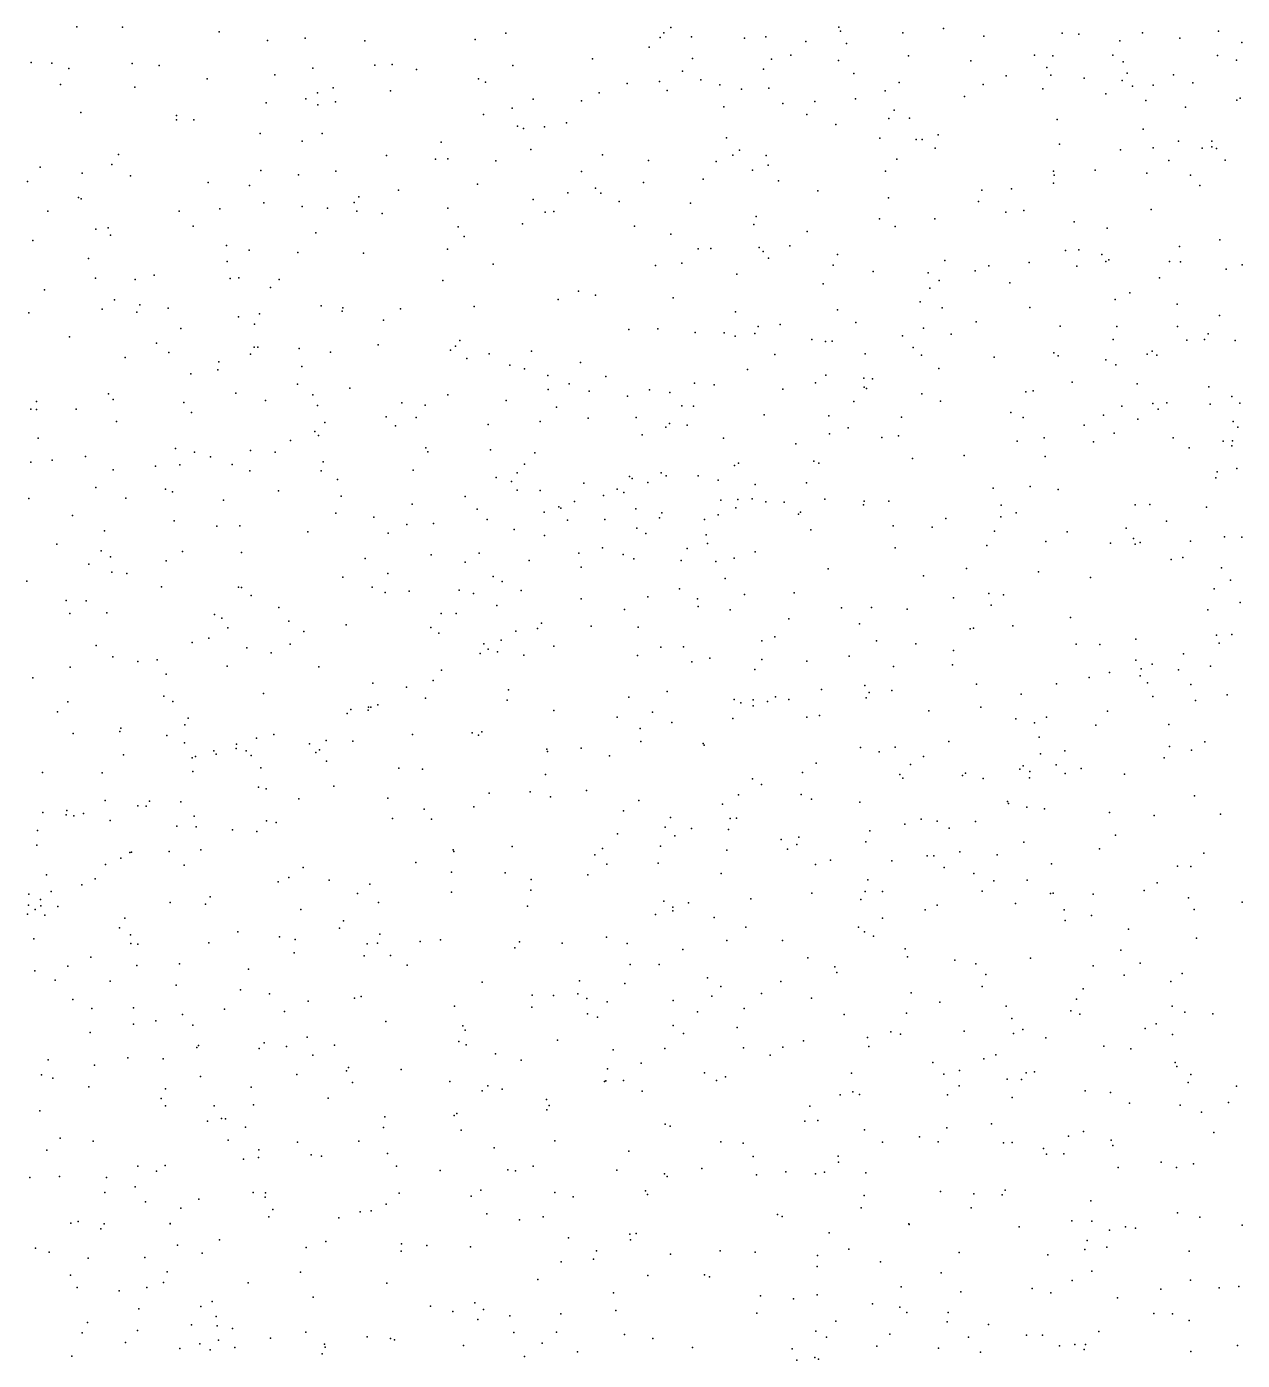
# Model space of a CAD drawing. Header units: metres. Extents: x -25 to 25, y -27.8 to 27.8.
# Drawn here: x -3.287 to -1.741, y 1.71 to 3.405 of the extents above; entities that cross this region are included whole.
import ezdxf

# ---------------------------------------------------------------- set-up
doc = ezdxf.new("R2010")
doc.units = ezdxf.units.M

msp = doc.modelspace()

# ---------------------------------------------------------------- linework, layer by layer
for p in [(-3.2228, 3.4053, 25.1802), (-3.1648, 3.4046, 4.2929), (-3.0418, 3.3988, 16.2927), (-2.9323, 3.3909, 22.7618), (-2.6772, 3.3972, 18.2477), (-2.4809, 3.3917, 3.653), (-2.4763, 3.3976, 13.0775), (-2.4674, 3.4041, 24.5201), (-2.4411, 3.3923, 16.2342), (-2.3738, 3.3907, 7.0913), (-2.3466, 3.3925, 24.3576), (-2.2538, 3.4047, 24.5357), (-2.2516, 3.3995, 24.0856), (-2.1724, 3.3975, 15.8715), (-2.1208, 3.403, 15.7936), (-2.0694, 3.3931, 24.5014), (-1.9701, 3.3969, 13.4901), (-1.9488, 3.3958, 15.6022), (-1.8678, 3.3974, 28.3586), (-1.8203, 3.3906, 3.6228), (-1.7711, 3.3994, 15.6125), (-2.9803, 3.3877, 13.0592), (-2.8565, 3.3875, 16.3511), (-2.7161, 3.3889, 16.0974), (-2.4952, 3.3794, 6.7721), (-2.2959, 3.3864, 13.1585), (-2.2443, 3.3841, 16.0084), (-1.8968, 3.3874, 18.171), (-1.7415, 3.3852, 17.8323), (-3.2809, 3.3596, 18.8903), (-3.2544, 3.3591, 25.7986), (-3.1525, 3.3584, -10.1963), (-2.8216, 3.3572, 18.4861), (-2.5671, 3.3645, 16.3384), (-2.44, 3.3647, 29.0309), (-2.3396, 3.3641, 16.1702), (-2.315, 3.369, 6.7829), (-2.2545, 3.3623, 23.7312), (-2.1655, 3.3683, 16.2822), (-2.0859, 3.3617, 28.7458), (-2.0052, 3.3689, 7.3404), (-1.9818, 3.3683, 24.4986), (-1.9056, 3.3692, 13.5514), (-1.8926, 3.3604, -10.1173), (-1.7724, 3.3685, 24.5213), (-1.7482, 3.3626, 13.7947), (-3.233, 3.3523, 22.5364), (-3.1181, 3.3558, 18.7893), (-2.9711, 3.3439, 25.0237), (-2.9227, 3.3525, 4.2402), (-2.8438, 3.3562, 13.0084), (-2.7907, 3.3509, 24.8754), (-2.6683, 3.356, -9.9068), (-2.4527, 3.3486, 13.7529), (-2.3495, 3.3513, -9.7775), (-2.2349, 3.3459, 23.9101), (-2.0412, 3.3428, 13.3758), (-1.9894, 3.3533, 15.7007), (-1.9842, 3.3436, 6.8038), (-1.8873, 3.346, 15.6854), (-1.8283, 3.344, 28.2369), (-3.2433, 3.3316, 25.1123), (-3.1491, 3.3284, 29.198), (-3.057, 3.339, 29.1836), (-2.8968, 3.3276, 24.8061), (-2.8241, 3.3239, 16.4097), (-2.7122, 3.3391, 24.7938), (-2.7032, 3.3346, 16.3932), (-2.5232, 3.3332, 13.0468), (-2.4821, 3.3355, 24.6059), (-2.472, 3.324, 16.322), (-2.4293, 3.3378, 18.2287), (-2.405, 3.3313, 16.2038), (-2.3778, 3.3259, 16.2579), (-2.3429, 3.3272, 13.118), (-2.1952, 3.3236, 24.5134), (-2.1774, 3.3343, 13.2268), (-2.0702, 3.3317, 3.5899), (-1.9945, 3.3261, 13.7003), (-1.9422, 3.3397, 28.5352), (-1.8936, 3.3368, 18.358), (-1.8807, 3.3297, 16.2603), (-1.8541, 3.3311, -22.9254), (-1.804, 3.3339, 13.6587), (-2.982, 3.3085, 15.9525), (-2.9317, 3.3135, 29.1754), (-2.9169, 3.3214, 16.3872), (-2.8937, 3.3098, 6.8596), (-2.6427, 3.3132, 13.0006), (-2.5811, 3.311, 24.6638), (-2.5585, 3.3212, 23.0911), (-2.3251, 3.3077, 18.3401), (-2.2843, 3.3102, 24.522), (-2.2329, 3.3137, 13.7476), (-2.0942, 3.3164, 13.3015), (-1.9143, 3.3201, 28.4386), (-1.8634, 3.3116, 28.3214), (-1.7478, 3.3118, 25.8943), (-1.7437, 3.3146, 28.0508), (-3.2178, 3.2961, 13.1175), (-3.0959, 3.2922, 16.3413), (-2.9162, 3.3058, 13.0108), (-2.7058, 3.2935, 29.14), (-2.6692, 3.3019, 3.8729), (-2.4001, 3.3034, 23.3159), (-2.2947, 3.2935, 24.2466), (-2.1836, 3.2991, 18.4569), (-2.1642, 3.2892, 6.7284), (-1.813, 3.303, 15.7492), (-3.0962, 3.287, 13.0537), (-3.0739, 3.2867, 24.8724), (-2.6624, 3.279, -23.3475), (-2.6549, 3.2759, 22.9501), (-2.6281, 3.2778, 18.3776), (-2.6, 3.283, 16.4097), (-2.2578, 3.2809, 13.1622), (-2.1903, 3.2887, 7.2057), (-1.9764, 3.2875, 15.777), (-1.8669, 3.2751, 13.5145), (-2.9896, 3.2694, 24.9865), (-2.9363, 3.2596, 6.5963), (-2.9108, 3.2695, 24.9307), (-2.7596, 3.2584, -10.11), (-2.3968, 3.2638, 29.0065), (-2.2019, 3.2637, 16.1136), (-2.1555, 3.262, -9.9529), (-2.1478, 3.262, 28.8094), (-2.1276, 3.2677, 16.0061), (-1.9735, 3.2561, 16.0681), (-1.822, 3.2596, 24.5071), (-1.7796, 3.2597, 7.3874), (-3.1699, 3.2429, 16.3266), (-2.829, 3.2416, 12.9612), (-2.6454, 3.2493, 24.6826), (-2.5544, 3.2423, 7.126), (-2.3886, 3.2418, 24.5359), (-2.38, 3.2484, 13.0832), (-2.3463, 3.2415, 16.2889), (-2.1314, 3.2508, 13.2466), (-1.8957, 3.2488, 28.3727), (-1.8542, 3.2514, 15.8076), (-1.792, 3.2509, 3.6937), (-1.7797, 3.2527, 16.0812), (-1.7737, 3.2506, 13.6059), (-3.2695, 3.2268, 4.3033), (-3.1783, 3.2303, 29.2454), (-2.9888, 3.2223, 29.195), (-2.8934, 3.2215, 16.4251), (-2.7668, 3.2368, 6.5097), (-2.751, 3.2375, 24.7409), (-2.6899, 3.2346, 12.9763), (-2.4959, 3.2351, 13.0376), (-2.4097, 3.2339, -9.9634), (-2.3637, 3.223, 6.5681), (-2.3436, 3.2294, 18.5351), (-2.1946, 3.2217, 16.0433), (-2.1803, 3.2367, 18.6381), (-1.9811, 3.2216, 13.3971), (-1.928, 3.2231, 15.8422), (-1.8342, 3.2352, 18.722), (-1.7628, 3.2355, 28.0031), (-3.2855, 3.2084, 22.4652), (-3.2158, 3.2191, 25.0181), (-3.1544, 3.2155, 13.8487), (-3.0558, 3.2073, 12.9809), (-2.9408, 3.2171, 12.9834), (-2.7133, 3.2053, 24.7233), (-2.581, 3.221, 16.0604), (-2.5022, 3.2073, 24.5759), (-2.4265, 3.2114, 16.3612), (-2.3307, 3.2093, 3.6969), (-1.981, 3.2064, -10.3529), (-1.9801, 3.2166, 7.3212), (-1.8622, 3.2189, 28.2862), (-1.8067, 3.2167, 13.6038), (-3.2204, 3.1881, 24.9833), (-3.0033, 3.2034, 4.3195), (-2.864, 3.189, 29.1783), (-2.8137, 3.1974, 24.8042), (-2.5983, 3.1941, 13.7333), (-2.5632, 3.2001, 18.512), (-2.5564, 3.1936, 16.4252), (-2.2808, 3.1967, 28.9293), (-2.1907, 3.1877, 24.4932), (-2.0721, 3.1974, 13.2911), (-2.0345, 3.1991, 28.6797), (-1.7949, 3.2036, 6.7096), (-3.2597, 3.1706, 16.3173), (-3.2171, 3.1866, 13.0242), (-3.0926, 3.1709, 29.2287), (-3.0407, 3.1736, 24.9605), (-2.9851, 3.1814, -23.5058), (-2.9362, 3.1765, 24.9096), (-2.9039, 3.1746, 6.3861), (-2.8702, 3.1817, 24.858), (-2.8667, 3.1706, 22.7222), (-2.7511, 3.1746, 12.9485), (-2.6424, 3.1854, 16.4474), (-2.6164, 3.1705, 24.6428), (-2.5331, 3.183, 29.0933), (-2.4425, 3.1808, 29.0363), (-2.0765, 3.1831, 24.486), (-2.0185, 3.1716, 6.6211), (-1.8568, 3.1729, 15.9345), (-2.8346, 3.1677, 16.4565), (-2.656, 3.1546, 12.957), (-2.6271, 3.1697, 3.9792), (-2.3621, 3.1539, 13.0812), (-2.3592, 3.1642, 16.0087), (-2.2023, 3.1611, 28.8618), (-2.1319, 3.1612, 16.1142), (-2.0415, 3.1697, 15.9274), (-1.9546, 3.1573, 18.8303), (-3.1986, 3.1479, 6.5806), (-3.1827, 3.1494, 18.8756), (-3.1799, 3.1404, 24.9724), (-3.075, 3.1519, 16.4), (-2.9188, 3.1432, 12.9343), (-2.7379, 3.151, 6.3316), (-2.7302, 3.1385, 16.4649), (-2.5137, 3.1518, 6.3929), (-2.4677, 3.1417, 13.0283), (-2.2941, 3.145, 24.503), (-2.1821, 3.1512, 18.7831), (-1.9126, 3.149, 3.7254), (-3.2788, 3.1337, 24.9607), (-3.0323, 3.127, 12.9227), (-3.0038, 3.1213, 29.2091), (-2.7515, 3.1226, 29.1642), (-2.4327, 3.1228, 3.7974), (-2.4165, 3.1233, -10.1984), (-2.3552, 3.1247, 18.7149), (-2.3162, 3.1267, 16.3266), (-1.9656, 3.1208, 28.5993), (-1.9488, 3.1216, -22.9613), (-1.8206, 3.126, 24.5135), (-1.7697, 3.1345, 27.9517), (-3.2077, 3.1104, 15.8472), (-3.0317, 3.107, 15.8373), (-2.9419, 3.1182, 16.4465), (-2.8584, 3.1176, 7.064), (-2.6932, 3.1033, 4.2048), (-2.4536, 3.1048, 16.4218), (-2.3502, 3.1193, 24.3181), (-2.3432, 3.1109, 28.9736), (-2.2557, 3.1155, 28.9083), (-2.119, 3.1082, 24.4853), (-2.012, 3.1055, 16.015), (-1.9197, 3.1158, 15.9386), (-1.9144, 3.1069, 28.5021), (-1.9108, 3.1091, 13.3882), (-1.8335, 3.1069, 13.4239), (-1.8195, 3.1063, 28.1955), (-1.7412, 3.1024, 25.7232), (-3.199, 3.0856, 6.3395), (-3.1242, 3.0896, 2.5822), (-3.0167, 3.0861, 6.904), (-2.4868, 3.1015, 24.5592), (-2.3838, 3.0905, 7.1622), (-2.261, 3.1023, 13.132), (-2.2103, 3.0939, 15.8509), (-2.1405, 3.0925, 16.1726), (-2.0807, 3.0951, 28.751), (-2.0632, 3.1013, 13.274), (-1.9514, 3.1008, 24.4939), (-1.8462, 3.086, 18.9328), (-1.7616, 3.0969, 27.8743), (-3.264, 3.0708, 12.9167), (-3.1487, 3.0839, 22.5503), (-3.0279, 3.0851, 2.2694), (-2.9766, 3.0736, 13.764), (-2.9653, 3.084, 2.5403), (-2.7573, 3.0828, 18.6997), (-2.5851, 3.0691, 6.2264), (-2.2739, 3.0782, 23.6175), (-2.1383, 3.0729, 7.2281), (-2.1262, 3.0828, 13.2162), (-2.0367, 3.0798, 24.4894), (-3.1747, 3.0582, 25.1294), (-3.1428, 3.0516, 2.0365), (-2.6109, 3.0584, 12.9281), (-2.5632, 3.0641, 29.105), (-2.4647, 3.0605, 13.005), (-2.1504, 3.0557, 28.822), (-1.9027, 3.0585, 7.2878), (-1.8839, 3.0671, 15.7549), (-1.8239, 3.0524, 28.2858), (-3.2837, 3.0416, 2.7482), (-3.1907, 3.0461, 13.8668), (-3.1466, 3.0426, 6.7819), (-3.1065, 3.0476, 24.9047), (-3.0171, 3.0365, 6.2304), (-2.9903, 3.0401, 24.8872), (-2.9122, 3.0505, 29.1948), (-2.8852, 3.0438, 12.8656), (-2.8844, 3.0479, 2.2074), (-2.8111, 3.0467, 2.6036), (-2.7174, 3.0495, 24.6982), (-2.3854, 3.0428, 13.0421), (-2.2556, 3.0453, 23.8275), (-2.1225, 3.048, 3.8064), (-2.0112, 3.0483, 6.4581), (-1.77, 3.0382, 27.8091), (-3.0903, 3.0215, 16.4101), (-2.997, 3.0271, 29.2241), (-2.8329, 3.0322, 24.7794), (-2.521, 3.0204, 24.5591), (-2.4842, 3.0213, 15.8326), (-2.3566, 3.024, 28.9794), (-2.3287, 3.0269, 23.4313), (-2.2323, 3.0293, 18.9674), (-2.1461, 3.0222, 13.6872), (-2.0792, 3.0303, 19.0395), (-1.9723, 3.0246, 13.6339), (-1.9005, 3.024, 28.4956), (-1.8232, 3.0241, 24.5172), (-3.2319, 3.0112, 16.3544), (-3.1215, 3.003, 12.7929), (-2.8398, 3.0008, 16.4748), (-2.7357, 3.0064, 13.6992), (-2.4364, 3.0164, 29.0303), (-2.3995, 3.0163, 23.2839), (-2.3856, 3.0119, 24.5182), (-2.3608, 3.0152, 16.3827), (-2.2883, 3.0078, 13.0944), (-2.2709, 3.0052, -23.1848), (-2.2622, 3.0057, 6.2179), (-2.1729, 3.0123, 15.6787), (-2.111, 3.0143, 24.4849), (-1.905, 3.0077, 24.4993), (-1.8114, 3.0067, -22.8087), (-1.7889, 3.0076, 28.1562), (-1.7845, 3.0147, 27.9621), (-1.75, 3.0063, 6.5555), (-3.1611, 2.9848, 18.9387), (-3.1059, 2.991, 29.2713), (-3.0021, 2.989, 4.3852), (-2.9974, 2.9979, 2.8718), (-2.9924, 2.9979, 16.4407), (-2.9401, 2.9962, 2.0618), (-2.9001, 2.9917, 25.0504), (-2.7475, 2.9942, 16.4779), (-2.7414, 2.9991, 29.1653), (-2.6985, 2.9893, 12.8821), (-2.6448, 2.9929, 2.5081), (-2.3351, 2.9884, 3.9174), (-2.2206, 2.9896, 24.4949), (-2.1596, 2.9976, 13.1712), (-2.1488, 2.9876, 16.1978), (-2.0564, 2.985, 16.101), (-1.9806, 2.9905, 28.6435), (-1.9749, 2.9869, 19.451), (-1.8618, 2.9891, 13.3175), (-1.8555, 2.993, 28.4278), (-1.8495, 2.9878, 6.4078), (-3.0434, 2.9692, 24.8683), (-3.0423, 2.9791, 12.753), (-2.9365, 2.9732, 22.6329), (-2.727, 2.9835, 22.7877), (-2.6723, 2.975, 15.7877), (-2.6534, 2.9705, 24.6524), (-2.5824, 2.9783, 24.5999), (-2.3701, 2.9696, 6.0821), (-2.1267, 2.9709, 6.1515), (-1.9143, 2.9819, 15.5929), (-1.9016, 2.9755, 19.2491), (-3.0776, 2.9642, -23.6855), (-2.942, 2.9509, 29.2045), (-2.6239, 2.9617, 18.8119), (-2.5967, 2.9511, 2.3334), (-2.5502, 2.9608, 16.4601), (-2.4375, 2.952, 4.1082), (-2.4122, 2.9501, 12.9934), (-2.2834, 2.9526, 28.9429), (-2.2705, 2.9622, 23.9612), (-2.2221, 2.9585, 5.9743), (-2.2112, 2.9575, 19.23), (-1.9571, 2.9532, 16.0039), (-1.8747, 2.9511, 6.252), (-3.1826, 2.9384, 29.3128), (-3.0205, 2.9396, 29.2356), (-2.9226, 2.9374, 12.7262), (-2.8758, 2.9459, 6.1572), (-2.7512, 2.9373, 12.8122), (-2.6236, 2.944, 12.8767), (-2.5712, 2.9418, -10.2648), (-2.5226, 2.9355, 12.9271), (-2.4948, 2.9435, 4.363), (-2.4686, 2.9402, -23.263), (-2.325, 2.9443, 24.2191), (-2.2216, 2.9469, 19.6536), (-2.2188, 2.9453, 13.1225), (-2.1482, 2.9384, 3.9651), (-2.016, 2.9412, 28.712), (-2.0068, 2.9423, 5.6616), (-1.7836, 2.9474, 13.4649), (-1.7543, 2.9352, 15.5611), (-3.2811, 2.9191, 25.2759), (-3.274, 2.929, 29.3633), (-3.2738, 2.9185, 12.6948), (-3.2237, 2.9191, 24.8422), (-3.1767, 2.9314, 16.3753), (-3.0867, 2.9277, 16.4099), (-2.9829, 2.9299, 15.7084), (-2.9167, 2.9239, 16.4571), (-2.8095, 2.9271, 2.9241), (-2.7799, 2.9242, 18.8537), (-2.677, 2.9299, 4.48), (-2.6128, 2.9217, 24.7945), (-2.4536, 2.9235, 13.6926), (-2.4386, 2.9227, 24.5436), (-2.235, 2.9287, 16.2929), (-2.1246, 2.9293, 24.4939), (-1.894, 2.9227, 3.9488), (-1.8548, 2.9261, 5.7919), (-1.848, 2.919, 28.4896), (-1.8367, 2.9271, 6.0363), (-1.7818, 2.9255, 28.3127), (-1.744, 2.9268, 19.565), (-3.1723, 2.9032, 12.6606), (-3.0769, 2.915, 3.0875), (-2.9072, 2.9021, 24.8176), (-2.8295, 2.9094, 29.1807), (-2.7912, 2.9083, 24.7509), (-2.6997, 2.8996, 16.478), (-2.6337, 2.9033, 2.7972), (-2.5728, 2.9075, 29.1076), (-2.5117, 2.9086, 18.9034), (-2.4693, 2.9007, 4.5217), (-2.3489, 2.9119, 19.4449), (-2.2668, 2.9105, 5.5062), (-2.1743, 2.9089, 28.8742), (-2.0351, 2.9147, -22.9817), (-2.0195, 2.9083, 13.2448), (-1.9172, 2.9113, 19.795), (-1.8738, 2.9064, 16.0052), (-1.7526, 2.9033, 27.7117), (-3.2717, 2.8821, 6.1994), (-2.9203, 2.8909, 1.9206), (-2.9154, 2.8858, 3.1299), (-2.8177, 2.8978, 15.6954), (-2.5038, 2.8864, 24.6087), (-2.474, 2.8964, 15.6627), (-2.4468, 2.8986, 29.0361), (-2.4004, 2.8823, 19.2323), (-2.2657, 2.8877, 4.1763), (-2.2419, 2.8955, 24.5057), (-2.1994, 2.8832, 15.4418), (-2.1782, 2.885, 16.2461), (-1.9929, 2.8828, 16.0541), (-1.9418, 2.8987, 24.5067), (-1.9038, 2.8886, 13.2782), (-1.829, 2.8826, 24.528), (-1.7468, 2.8962, 28.0818), (-3.0974, 2.869, 12.5985), (-3.0018, 2.8666, 16.4315), (-2.9509, 2.8793, 12.6467), (-2.779, 2.8701, 1.9874), (-2.6966, 2.8675, 12.7625), (-2.3084, 2.8751, 23.5781), (-2.0272, 2.8783, 24.503), (-1.9301, 2.8776, 5.4109), (-1.8085, 2.8698, 15.4128), (-1.7653, 2.8783, 19.7998), (-1.7542, 2.8726, 15.9922), (-1.7533, 2.879, 27.7941), (-3.2813, 2.8517, 12.5883), (-3.2542, 2.8541, -10.4762), (-3.2119, 2.8589, 29.339), (-3.0919, 2.8485, 22.5521), (-3.0732, 2.8644, 3.2823), (-3.0528, 2.8587, 29.251), (-3.0251, 2.8486, 24.8321), (-2.9706, 2.8645, 29.2139), (-2.9095, 2.852, 13.6794), (-2.7766, 2.8649, 12.6961), (-2.6537, 2.8492, 24.6648), (-2.6404, 2.8635, 15.6603), (-2.3815, 2.8506, 24.5345), (-2.2856, 2.8528, 16.3265), (-2.2795, 2.8505, 23.8508), (-2.1604, 2.8562, 5.2341), (-2.0946, 2.8602, 28.8242), (-1.9916, 2.8591, 28.7216), (-3.1767, 2.842, 24.8192), (-3.1227, 2.8467, 18.9956), (-3.0026, 2.8405, 12.5483), (-2.912, 2.8406, 12.5798), (-2.7951, 2.8415, 3.2991), (-2.6895, 2.8323, 29.1445), (-2.6628, 2.8383, 3.6286), (-2.5199, 2.8334, 12.8728), (-2.4799, 2.838, 24.5687), (-2.4734, 2.8345, 7.1216), (-2.4329, 2.8345, 16.416), (-2.3866, 2.8473, 29.002), (-1.7748, 2.8317, 28.4158), (-1.7729, 2.8393, 13.2347), (-1.7481, 2.8435, 28.33), (-3.1987, 2.8193, 16.342), (-3.1101, 2.8172, 25.3025), (-2.9662, 2.8151, 18.9875), (-2.8914, 2.8296, 3.5323), (-2.6702, 2.8271, 18.952), (-2.6628, 2.8161, 12.7021), (-2.6336, 2.8158, 5.9348), (-2.5781, 2.8251, 16.4533), (-2.5357, 2.8172, 19.3459), (-2.5167, 2.831, 19.6579), (-2.4968, 2.8259, 29.0683), (-2.4073, 2.829, 4.7412), (-2.3602, 2.8234, 5.0184), (-2.295, 2.8253, 24.5176), (-2.0578, 2.8187, 13.1714), (-2.0106, 2.8208, 20.0138), (-1.9751, 2.8171, 13.224), (-3.2836, 2.8057, 29.4248), (-3.1604, 2.8058, 13.7862), (-3.101, 2.814, 6.0935), (-3.0364, 2.8032, 15.6241), (-2.8868, 2.8083, 3.7145), (-2.7963, 2.7982, 4.586), (-2.7291, 2.808, 25.0568), (-2.5899, 2.8016, 12.7507), (-2.5531, 2.8093, 24.6017), (-2.5271, 2.8132, 23.0474), (-2.404, 2.8035, 5.5611), (-2.3824, 2.8041, 5.3521), (-2.364, 2.8049, 12.9597), (-2.3469, 2.8015, 19.9818), (-2.3236, 2.8008, 24.1402), (-2.2718, 2.8047, 28.9437), (-2.2225, 2.7973, 16.2619), (-2.2218, 2.8023, 13.6013), (-2.1902, 2.8022, 24.5114), (-1.8773, 2.7974, 16.0065), (-1.8584, 2.7978, 20.011), (-3.2284, 2.784, 12.4449), (-2.8935, 2.7869, 29.1897), (-2.8452, 2.782, 24.7677), (-2.7138, 2.7918, 24.7075), (-2.6284, 2.788, 2.0051), (-2.6101, 2.7949, 29.1173), (-2.6075, 2.7933, 3.0585), (-2.5118, 2.7925, 15.5027), (-2.4818, 2.7808, 5.7041), (-2.4791, 2.7873, 2.1724), (-2.4074, 2.7848, 2.5392), (-2.3848, 2.7935, 15.399), (-2.3052, 2.7857, 23.7072), (-2.3025, 2.788, 7.1262), (-2.0481, 2.7824, 5.1213), (-2.0475, 2.7969, 4.208), (-2.0284, 2.7871, 13.5333), (-1.7865, 2.7943, 24.5467), (-3.1876, 2.7645, 3.6214), (-3.0991, 2.777, 7.0279), (-3.0446, 2.7702, 29.2537), (-3.0156, 2.7706, 1.7404), (-2.8032, 2.7726, -23.5477), (-2.7692, 2.7737, -10.2978), (-2.7009, 2.7789, 7.1117), (-2.6665, 2.7661, 12.6119), (-2.5989, 2.7778, 19.1057), (-2.5516, 2.779, 3.3579), (-2.5108, 2.7679, 24.7344), (-2.4246, 2.7789, 23.3054), (-2.2893, 2.7659, 13.012), (-2.1849, 2.7708, 4.5571), (-2.1353, 2.769, 13.1103), (-2.1179, 2.7799, -10.3756), (-2.056, 2.7639, 24.5136), (-1.8887, 2.7678, 13.1661), (-1.8375, 2.7766, 13.368), (-3.2481, 2.7473, 25.3614), (-2.9292, 2.7631, 16.4201), (-2.8267, 2.7613, 16.4448), (-2.6281, 2.7585, 19.4564), (-2.4995, 2.7611, 16.4131), (-2.4225, 2.7593, 24.5665), (-2.4207, 2.7483, 2.7505), (-1.9908, 2.7507, 7.1481), (-1.9638, 2.7632, 16.0065), (-1.9084, 2.7486, 28.6854), (-1.8791, 2.7548, 4.1439), (-1.8771, 2.7476, 24.5301), (-1.8708, 2.7495, 5.3311), (-1.807, 2.7512, 15.2077), (-1.7636, 2.7566, 15.9862), (-1.7414, 2.7562, 13.124), (-3.1918, 2.7392, 22.4538), (-3.18, 2.7312, -23.7797), (-3.0884, 2.738, -10.399), (-3.0134, 2.7369, 12.365), (-2.7722, 2.7341, 12.4588), (-2.7112, 2.7359, 29.143), (-2.5845, 2.7361, 4.9124), (-2.5542, 2.7427, 24.8866), (-2.5281, 2.7344, 5.0586), (-2.4468, 2.7421, 29.0333), (-2.387, 2.7297, 3.6185), (-2.3602, 2.7379, 23.491), (-2.1822, 2.7428, -23.076), (-2.0659, 2.7459, 4.3765), (-1.8167, 2.7304, 28.5821), (-3.2073, 2.7222, 4.5562), (-3.109, 2.7261, 24.7975), (-2.8561, 2.7293, 22.689), (-2.7292, 2.7246, 13.5628), (-2.6475, 2.7266, 24.6931), (-2.5816, 2.7184, 12.6158), (-2.5145, 2.7287, 19.9817), (-2.4543, 2.7268, 2.9067), (-2.4102, 2.7254, 12.8647), (-2.2674, 2.7161, 20.1218), (-2.0915, 2.7167, 4.9258), (-2.0001, 2.7125, 28.789), (-1.8312, 2.7279, -22.9505), (-1.7675, 2.7173, 13.1966), (-3.2865, 2.7004, 15.5927), (-3.1783, 2.7118, 29.3273), (-3.1591, 2.7101, 16.3143), (-2.8846, 2.7054, 5.9462), (-2.8274, 2.7102, 1.8078), (-2.6936, 2.7062, 19.2038), (-2.682, 2.7002, 12.484), (-2.3983, 2.7038, 16.3691), (-2.1464, 2.7073, 16.165), (-1.9339, 2.7049, 20.1308), (-1.7561, 2.7019, 28.4562), (-3.1152, 2.6933, 12.3112), (-3.017, 2.693, 24.8003), (-3.0134, 2.6922, 3.9034), (-3.0011, 2.6821, 19.083), (-2.8473, 2.693, 3.9896), (-2.8308, 2.686, 12.3471), (-2.8002, 2.6879, 24.7633), (-2.7365, 2.689, 4.8114), (-2.7186, 2.6848, 19.5958), (-2.6579, 2.6885, 19.842), (-2.4966, 2.6806, 12.6668), (-2.4566, 2.6905, 3.939), (-2.3737, 2.6837, 15.2411), (-2.3109, 2.6856, 23.869), (-2.1082, 2.6794, 24.5286), (-2.0633, 2.6847, 4.606), (-2.0447, 2.6832, 16.0634), (-1.7767, 2.6908, 12.2664), (-3.2364, 2.6757, 3.7858), (-3.2108, 2.6754, 24.7801), (-2.9657, 2.6669, 12.2877), (-2.6888, 2.6695, 15.5094), (-2.5817, 2.6781, 24.6725), (-2.5265, 2.6646, 16.396), (-2.4338, 2.6781, 13.518), (-2.4326, 2.6684, 12.7524), (-2.392, 2.6642, 3.3315), (-2.2507, 2.6667, 15.1295), (-2.2124, 2.6669, 16.2133), (-2.1672, 2.6649, 13.0589), (-2.0603, 2.6698, 15.0808), (-1.7849, 2.664, 13.03), (-1.7436, 2.6735, 12.9438), (-3.2317, 2.6593, 12.2829), (-3.1847, 2.6602, 1.4666), (-3.0477, 2.6579, 15.5391), (-3.0385, 2.6536, 29.2282), (-2.9533, 2.6494, 29.1816), (-2.8805, 2.645, 24.785), (-2.7596, 2.6592, 25.186), (-2.7403, 2.6593, 12.3699), (-2.6318, 2.6472, 29.1072), (-2.3175, 2.6527, 16.288), (-2.2278, 2.6464, 12.9598), (-1.9594, 2.6542, 13.1133), (-3.0549, 2.6279, 22.5846), (-3.0306, 2.6413, 16.3298), (-2.9342, 2.6366, 16.3589), (-2.7726, 2.6414, 5.7908), (-2.7625, 2.6344, 29.1406), (-2.6647, 2.6368, 4.0947), (-2.6372, 2.6401, 1.8836), (-2.569, 2.6432, 23.0444), (-2.5092, 2.6419, 7.0237), (-2.3351, 2.6296, 12.7955), (-2.087, 2.6397, 13.0633), (-2.0827, 2.6408, 28.8725), (-2.0325, 2.6435, 24.5365), (-1.7738, 2.6319, 12.8684), (-1.7543, 2.6326, 28.5287), (-3.198, 2.6187, 29.3429), (-3.0762, 2.6225, 4.676), (-3.0066, 2.6155, 5.8729), (-2.9516, 2.6205, 1.6761), (-2.7051, 2.6206, 22.8684), (-2.6996, 2.614, 5.0946), (-2.6834, 2.6255, 24.7268), (-2.6162, 2.618, 20.1292), (-2.4804, 2.6165, 2.0213), (-2.4515, 2.617, 12.5887), (-2.3518, 2.6245, 20.2317), (-2.2061, 2.6246, 28.9399), (-2.1559, 2.6206, 16.1264), (-2.108, 2.6123, 20.2608), (-1.952, 2.6205, 15.9638), (-1.9221, 2.6199, 5.2192), (-1.8762, 2.6269, 13.0281), (-1.7705, 2.6217, 6.9335), (-3.1768, 2.6042, 5.9878), (-3.1453, 2.5982, 4.0061), (-3.1207, 2.6003, 24.7812), (-2.9755, 2.6095, 25.3332), (-2.7101, 2.6084, 16.3788), (-2.6878, 2.6106, 5.6248), (-2.6545, 2.6062, 5.4115), (-2.5097, 2.6061, 24.6609), (-2.4407, 2.5977, 24.6245), (-2.4181, 2.6024, 29.0187), (-2.3518, 2.6008, 24.1656), (-2.2945, 2.5988, 2.571), (-2.2406, 2.6052, 13.4281), (-2.1094, 2.5941, 24.5454), (-1.8764, 2.6, 12.1504), (-1.8555, 2.5948, 24.5565), (-1.8157, 2.6081, 28.6314), (-3.2785, 2.5777, 22.2269), (-3.2314, 2.5913, 16.2264), (-3.1093, 2.5824, 29.2661), (-3.0314, 2.5923, 12.1849), (-2.9149, 2.5917, 12.2025), (-2.759, 2.5871, 24.7606), (-2.3607, 2.588, 23.6562), (-2.1843, 2.5918, 12.8936), (-1.9355, 2.5781, 4.3495), (-1.9096, 2.5843, -10.5007), (-1.8709, 2.5803, 12.8737), (-1.8695, 2.589, 28.7048), (-1.8222, 2.5878, 12.8044), (-1.7815, 2.5926, 20.1871), (-2.8462, 2.5708, 16.3395), (-2.8035, 2.5659, 19.9415), (-2.7696, 2.5741, 12.2376), (-2.6739, 2.5621, 29.1019), (-2.4721, 2.5602, 12.452), (-2.2759, 2.5626, 3.8895), (-2.2208, 2.5678, 3.5294), (-2.1864, 2.5615, 15.0256), (-2.0788, 2.5696, 16.0119), (-1.9771, 2.5701, 28.8066), (-1.8616, 2.5711, 12.4688), (-1.8065, 2.5691, 12.6836), (-3.2342, 2.5472, 19.1908), (-3.1122, 2.5544, 13.5795), (-3.1007, 2.5474, 16.2367), (-2.9855, 2.5577, 16.2827), (-2.8401, 2.5432, 29.1308), (-2.7794, 2.5519, 4.1656), (-2.6756, 2.5491, -23.4041), (-2.5209, 2.5531, 16.3132), (-2.3868, 2.5501, 24.3973), (-2.3785, 2.5456, 13.376), (-2.3627, 2.5497, 12.5628), (-2.3444, 2.5474, 23.972), (-2.3343, 2.5533, 6.958), (-2.3175, 2.5499, 3.0738), (-2.2191, 2.5523, 12.7501), (-2.2154, 2.559, 16.1297), (-2.0223, 2.557, 4.7927), (-1.8549, 2.5538, 12.9281), (-1.8004, 2.5487, 11.6901), (-1.7601, 2.5558, 24.5846), (-3.2472, 2.5342, 1.3236), (-3.0812, 2.5265, 12.1273), (-2.8792, 2.5321, 19.484), (-2.8744, 2.5371, -23.5852), (-2.8524, 2.5366, 5.5251), (-2.852, 2.5401, 24.782), (-2.8489, 2.5403, 5.1335), (-2.6163, 2.5361, 20.2874), (-2.5357, 2.5276, 13.3689), (-2.4908, 2.5339, 15.1977), (-2.363, 2.5421, 24.6235), (-2.2948, 2.5276, 16.1706), (-2.2784, 2.5295, 2.3597), (-2.1396, 2.5357, 12.7867), (-2.0733, 2.5403, 28.8814), (-1.99, 2.5274, 14.9707), (-1.9124, 2.5353, 15.9176), (-3.168, 2.5092, 12.1219), (-3.1668, 2.5135, -23.7295), (-3.0852, 2.5178, -10.2639), (-2.5065, 2.5132, 12.3556), (-2.4663, 2.5206, 24.6829), (-2.3888, 2.5258, 28.9896), (-2.0287, 2.5256, 12.831), (-2.0052, 2.5204, 15.9278), (-1.9273, 2.5173, 6.9485), (-1.8343, 2.5181, 28.6676), (-3.2275, 2.5066, 29.3785), (-3.1085, 2.5042, 29.2337), (-3.0859, 2.495, 24.7865), (-3.0197, 2.4931, 29.1593), (-2.9945, 2.5009, 22.6627), (-2.9721, 2.5056, 13.4614), (-2.9271, 2.4935, 29.1262), (-2.9058, 2.4981, 19.8233), (-2.8719, 2.4969, 22.7674), (-2.796, 2.5057, 12.1517), (-2.7202, 2.5075, -10.2209), (-2.7119, 2.5047, 16.3018), (-2.7076, 2.5088, 12.202), (-2.5058, 2.4966, 24.9154), (-2.4262, 2.494, -23.2192), (-2.114, 2.4967, 12.699), (-1.999, 2.5022, 13.0816), (-1.7886, 2.4963, 15.9098), (-3.1632, 2.4798, 15.5023), (-3.0762, 2.4758, 25.4208), (-3.0718, 2.4777, 16.1999), (-3.0484, 2.4847, 5.198), (-3.0457, 2.4804, 4.2071), (-3.0203, 2.4878, 5.4922), (-3.0076, 2.4847, 12.0889), (-3.0012, 2.4789, 19.3285), (-2.9187, 2.4826, 19.6522), (-2.914, 2.4861, 12.1041), (-2.6253, 2.4868, 29.0653), (-2.6245, 2.4838, 12.2282), (-2.5816, 2.4882, 23.1198), (-2.5455, 2.4786, 20.4124), (-2.4252, 2.492, 16.2379), (-2.2263, 2.4891, 12.5887), (-2.2028, 2.4836, 20.4077), (-2.1824, 2.4896, 28.9354), (-2.1463, 2.4774, 13.1815), (-1.9974, 2.4811, 28.8246), (-1.9664, 2.4848, 12.7572), (-1.8403, 2.476, 5.3061), (-1.8336, 2.4902, 12.547), (-1.8057, 2.4856, 4.2283), (-3.0753, 2.4585, 1.479), (-2.9889, 2.4633, 15.483), (-2.9051, 2.4716, 6.9781), (-2.8134, 2.4629, 20.3014), (-2.7832, 2.4616, 1.7146), (-2.2827, 2.4692, 12.4954), (-2.1626, 2.4674, 3.752), (-2.0237, 2.4616, 12.1286), (-2.0197, 2.4656, 12.6736), (-2.0109, 2.4584, 24.585), (-1.9776, 2.4668, 4.5633), (-1.9459, 2.4622, 15.8688), (-3.2663, 2.4572, 29.4455), (-3.1903, 2.4566, 16.1592), (-2.6268, 2.4545, 25.0981), (-2.3635, 2.4493, 24.125), (-2.3522, 2.442, 2.1042), (-2.3003, 2.4573, 16.1225), (-2.1765, 2.4545, 3.3329), (-2.1724, 2.45, 16.0013), (-2.0966, 2.4535, 24.5937), (-2.0928, 2.4562, 12.6124), (-2.0702, 2.4498, -10.4546), (-2.0117, 2.4503, 20.4133), (-1.9662, 2.4558, 12.6851), (-1.8906, 2.4549, 11.5889), (-2.9919, 2.4387, 24.7974), (-2.9819, 2.4366, 20.0921), (-2.8961, 2.4398, 16.2207), (-2.8275, 2.4245, 24.7947), (-2.6983, 2.4309, 6.8897), (-2.6463, 2.4326, 16.2413), (-2.6206, 2.4261, 13.2617), (-2.5747, 2.4345, 24.7395), (-2.3815, 2.4289, 12.349), (-2.3018, 2.4292, 28.9676), (-1.8016, 2.4274, 12.3674), (-3.2356, 2.4088, 5.8674), (-3.1869, 2.4217, 5.1264), (-3.1451, 2.4148, 5.6034), (-3.1345, 2.4143, 5.37), (-3.1302, 2.4209, 22.5494), (-3.0903, 2.4201, 6.9784), (-2.9403, 2.4239, 1.5812), (-2.7813, 2.4107, 25.2394), (-2.7179, 2.4134, 12.1157), (-2.5277, 2.4084, 29.0123), (-2.5082, 2.4215, 23.3728), (-2.4017, 2.4168, 24.5195), (-2.2887, 2.4233, 12.3932), (-2.2274, 2.4197, 3.9635), (-2.0396, 2.4203, 12.4928), (-2.038, 2.4177, 15.8696), (-2.0148, 2.4131, 12.5171), (-1.9925, 2.4109, 4.857), (-3.2659, 2.4063, 16.1029), (-3.2362, 2.4035, 12.0589), (-3.2266, 2.4022, 29.3596), (-3.2141, 2.4049, 4.2733), (-3.1802, 2.3964, 22.3896), (-3.0734, 2.4016, 16.1314), (-2.9816, 2.3957, 4.3186), (-2.9694, 2.3938, 16.1483), (-2.8215, 2.3987, 12.0641), (-2.7718, 2.3978, 29.0538), (-2.468, 2.3999, 12.2523), (-2.3921, 2.3987, 28.9802), (-2.3841, 2.3991, 6.8406), (-2.1702, 2.3916, 24.6334), (-2.1493, 2.398, 12.4374), (-2.1288, 2.3952, 15.907), (-2.0803, 2.3948, 28.8899), (-1.9099, 2.4063, 12.4276), (-1.8528, 2.4026, 28.697), (-1.7688, 2.4044, 12.286), (-3.2726, 2.3835, 19.2864), (-3.0956, 2.3888, 29.1704), (-3.071, 2.3883, 20.2446), (-3.0247, 2.3844, 13.3593), (-2.9937, 2.3822, 29.0992), (-2.5353, 2.3794, 16.1596), (-2.4746, 2.3879, 24.7842), (-2.4623, 2.3768, 23.5794), (-2.4414, 2.3859, 24.7172), (-2.3943, 2.3847, 16.1204), (-2.3049, 2.3751, 13.1231), (-2.2144, 2.3831, 2.5343), (-2.1135, 2.3864, 12.9245), (-1.9023, 2.3775, 24.6055), (-3.2734, 2.3648, 21.6935), (-3.1054, 2.357, 19.4278), (-3.065, 2.359, 19.7528), (-2.7443, 2.3589, 20.5549), (-2.7435, 2.3566, 16.1521), (-2.6692, 2.3631, 1.7675), (-2.5542, 2.3607, 12.16), (-2.4805, 2.3634, 13.1581), (-2.3965, 2.3584, 23.9601), (-2.3273, 2.372, 20.595), (-2.319, 2.3599, 12.3051), (-2.3072, 2.3658, 24.6918), (-2.2195, 2.3693, 15.9493), (-2.1002, 2.3565, 3.4495), (-2.0188, 2.3687, 24.6184), (-1.9223, 2.36, 5.1415), (-3.1864, 2.3401, 20.0827), (-3.1667, 2.3482, 29.1999), (-3.1555, 2.3555, 1.3667), (-3.1534, 2.3561, 12.0289), (-2.7918, 2.343, -23.4167), (-2.5641, 2.3527, 24.7564), (-2.5487, 2.3406, 1.8697), (-2.4834, 2.3419, 16.1014), (-2.2834, 2.3401, 28.9509), (-2.2646, 2.346, 14.9485), (-2.1867, 2.3448, 12.3465), (-2.1417, 2.3515, -23.1967), (-2.1332, 2.3513, 12.0989), (-2.0524, 2.3527, 11.8742), (-1.9837, 2.341, 6.8577), (-1.7897, 2.3545, 28.6163), (-3.2612, 2.3273, 24.8091), (-3.0863, 2.3394, 15.4685), (-2.9531, 2.3236, 20.4988), (-2.9348, 2.3365, 24.8104), (-2.7462, 2.3305, 24.8038), (-2.6783, 2.3298, 23.0932), (-2.5729, 2.3273, 28.9864), (-2.4036, 2.3288, 15.0337), (-2.12, 2.3363, 3.8219), (-2.0824, 2.329, 3.6304), (-1.8233, 2.3382, 12.1989), (-1.8065, 2.3376, 4.2886), (-3.2554, 2.3061, 16.0098), (-3.2162, 2.3145, 29.272), (-3.1994, 2.3219, 21.8399), (-2.9667, 2.3182, 25.366), (-2.9019, 2.3202, 12.0166), (-2.85, 2.3154, 16.0975), (-2.6457, 2.3077, 15.246), (-2.6451, 2.3214, 16.1163), (-2.2206, 2.3061, 12.7428), (-2.2169, 2.3209, 24.6878), (-2.1982, 2.3061, 15.8509), (-2.0715, 2.3064, 24.6577), (-2.0567, 2.3196, 12.3245), (-2.0143, 2.3204, 11.7032), (-1.8658, 2.3072, -23.1686), (-1.849, 2.3169, 15.7947), (-3.2838, 2.3025, 5.2662), (-3.2689, 2.2956, 4.4473), (-3.104, 2.2918, 19.5837), (-3.059, 2.2897, 11.9899), (-3.0531, 2.2993, 29.0779), (-2.8659, 2.3034, -10.0804), (-2.839, 2.292, 28.9954), (-2.7465, 2.3052, 28.9926), (-2.4766, 2.2935, 28.9638), (-2.4452, 2.2916, 12.9843), (-2.3658, 2.2967, 12.2023), (-2.2884, 2.3039, 15.9229), (-2.2258, 2.2956, 12.3935), (-2.0295, 2.2906, 15.7749), (-1.9846, 2.3034, 12.2689), (-1.9814, 2.3039, 28.7985), (-1.9307, 2.3027, 24.6467), (-1.8094, 2.2981, 6.7923), (-1.7409, 2.2923, 15.8058), (-3.2855, 2.277, 21.5497), (-3.284, 2.2884, 29.4243), (-3.2758, 2.2832, 13.3792), (-3.2687, 2.2876, 12.0195), (-3.2633, 2.2758, 19.9608), (-3.2468, 2.2871, 6.7792), (-3.1615, 2.2722, 11.9949), (-2.938, 2.283, 29.001), (-2.6498, 2.2874, 6.7832), (-2.4869, 2.2768, 12.1292), (-2.4651, 2.2861, 16.0151), (-2.465, 2.2815, 24.7557), (-2.4124, 2.2729, 6.7542), (-2.1984, 2.2722, 4.0395), (-2.1441, 2.2825, 12.2645), (-2.1289, 2.2884, 28.8945), (-1.9673, 2.2828, 4.7203), (-1.9327, 2.2755, 4.5511), (-1.802, 2.2831, 12.1091), (-3.1685, 2.2599, 29.1074), (-3.0181, 2.2548, 29.0092), (-2.8889, 2.2593, 4.4595), (-2.8838, 2.2687, 15.3977), (-2.372, 2.2606, 20.7275), (-2.229, 2.2607, 28.914), (-1.9663, 2.2692, 12.1941), (-1.8855, 2.258, 20.5999), (-3.2776, 2.246, 5.5614), (-3.1546, 2.2507, 24.8338), (-3.1541, 2.24, 22.2861), (-3.145, 2.2389, 22.4749), (-3.0551, 2.2406, 6.8518), (-2.9651, 2.2482, 13.1483), (-2.9453, 2.2448, 15.9814), (-2.8534, 2.2394, 15.9935), (-2.8404, 2.2403, 25.282), (-2.8375, 2.2517, 11.9954), (-2.7861, 2.2423, 1.657), (-2.7603, 2.2444, 16.0085), (-2.6597, 2.2419, 25.1172), (-2.6055, 2.2403, 12.0499), (-2.5491, 2.2479, 24.9644), (-2.5232, 2.2397, 15.964), (-2.3963, 2.2438, 15.9143), (-2.3254, 2.2436, 15.8577), (-2.2212, 2.2545, -10.4141), (-2.2098, 2.2493, 2.3448), (-1.799, 2.2466, 28.5927), (-3.205, 2.2223, 4.6034), (-2.9462, 2.2282, 1.5192), (-2.8575, 2.224, 6.8255), (-2.8238, 2.2248, 24.8365), (-2.6658, 2.2345, 24.8155), (-2.4522, 2.2324, -23.2716), (-2.2933, 2.2215, 2.1432), (-2.1695, 2.233, 12.181), (-2.1666, 2.2231, 15.7548), (-2.0101, 2.2214, 28.7964), (-1.8954, 2.2314, 28.7061), (-3.2762, 2.205, 29.3252), (-3.234, 2.211, 24.8505), (-3.1465, 2.2119, 21.7207), (-3.0922, 2.214, 29.0028), (-3.0043, 2.2072, 15.918), (-2.8027, 2.2122, 13.0173), (-2.519, 2.2133, 12.0693), (-2.4822, 2.2133, 24.7647), (-2.2588, 2.2104, 12.1594), (-2.1066, 2.2187, 12.1228), (-2.0799, 2.2142, 28.8455), (-1.9304, 2.2116, 12.0459), (-1.8707, 2.2149, 11.444), (-3.2503, 2.1931, 11.9859), (-3.1803, 2.1919, 15.4068), (-2.7075, 2.1908, 28.9277), (-2.5836, 2.1925, 20.7621), (-2.5261, 2.189, 15.8924), (-2.4208, 2.1964, 24.442), (-2.3275, 2.1914, 24.7515), (-2.2563, 2.203, 12.1956), (-2.067, 2.2004, 15.7203), (-1.891, 2.1998, 5.0395), (-1.832, 2.1915, 11.9621), (-1.8173, 2.2016, 24.7009), (-3.0965, 2.1867, 22.6812), (-3.0146, 2.181, 4.5909), (-2.9776, 2.176, 11.9526), (-2.8696, 2.1704, 20.7097), (-2.8614, 2.1726, 28.9196), (-2.644, 2.1741, 4.4613), (-2.6167, 2.1738, 15.9076), (-2.5858, 2.1759, 28.9312), (-2.5744, 2.17, 23.4733), (-2.4154, 2.1729, 28.9264), (-2.4038, 2.185, 2), (-2.3521, 2.1763, 12.1097), (-2.2888, 2.1705, 15.7624), (-2.1619, 2.1772, 28.8725), (-2.0716, 2.1853, 24.7118), (-1.9434, 2.1823, 15.6928), (-3.2276, 2.1687, 29.141), (-3.2038, 2.1571, 29.0502), (-3.1508, 2.1581, 24.8671), (-3.0349, 2.1562, 20.6732), (-2.9588, 2.1535, 25.3467), (-2.9285, 2.1666, 24.856), (-2.7425, 2.1604, 23.1498), (-2.6444, 2.1591, 12.8542), (-2.5483, 2.1658, 1.8525), (-2.4644, 2.1672, 15.8261), (-2.4336, 2.1531, 24.116), (-2.3744, 2.1574, 12.4576), (-2.1253, 2.1654, 6.7688), (-2.041, 2.1602, 20.8034), (-1.9588, 2.1543, 11.946), (-1.9516, 2.1689, 11.6511), (-1.8299, 2.16, 28.6023), (-3.1505, 2.1374, 4.8175), (-3.1221, 2.1414, 15.8277), (-3.0885, 2.1494, 25.4326), (-2.8299, 2.1409, 11.968), (-2.5734, 2.1504, 24.8228), (-2.5606, 2.1461, 6.7344), (-2.2473, 2.1498, 12.0906), (-2.1677, 2.1514, 14.8931), (-2.0339, 2.1445, 15.6662), (-1.9474, 2.1502, 28.721), (-1.8505, 2.1378, 11.8911), (-1.8141, 2.1524, 5.1654), (-1.7786, 2.1505, 15.7029), (-3.2056, 2.1267, 15.8081), (-3.0753, 2.1359, 21.8506), (-2.93, 2.1207, -23.4093), (-2.7319, 2.1352, 6.7587), (-2.729, 2.1299, 11.9907), (-2.4647, 2.1356, 12.0384), (-2.4513, 2.1254, 15.0408), (-2.383, 2.1329, 24.7872), (-2.2173, 2.1205, 20.8688), (-2.1878, 2.1275, 12.0013), (-2.1756, 2.1246, 15.6558), (-2.0945, 2.1283, 2.7087), (-2.0317, 2.1255, 3.2744), (-2.0201, 2.1307, 28.7667), (-1.9906, 2.12, 14.863), (-1.8643, 2.1318, 4.5885), (-1.8296, 2.1241, 6.7558), (-3.0702, 2.1078, 11.9363), (-3.068, 2.1102, 13.037), (-2.991, 2.1065, 24.8872), (-2.9845, 2.1135, 28.8817), (-2.956, 2.1091, 6.7501), (-2.8953, 2.1105, 15.7987), (-2.7371, 2.1154, 15.8127), (-2.7276, 2.1109, 4.5782), (-2.6115, 2.117, 12.0164), (-2.541, 2.1049, 15.7456), (-2.4753, 2.1065, 23.9309), (-2.375, 2.1071, 20.8725), (-2.3253, 2.1082, 28.8834), (-2.2989, 2.1163, 15.6938), (-2.2156, 2.1091, 2.2776), (-1.9168, 2.1095, 15.6403), (-1.8827, 2.1059, 4.7512), (-3.259, 2.0919, 11.9658), (-3.2002, 2.0853, 1.2807), (-3.1578, 2.0944, -10.0618), (-3.1129, 2.0931, 15.7429), (-2.9225, 2.0977, 11.9426), (-2.6904, 2.0996, 15.2264), (-2.6578, 2.0916, 15.7618), (-2.5051, 2.0878, 28.875), (-2.3412, 2.0977, 12.0568), (-2.1345, 2.0884, 24.7635), (-2.0697, 2.0932, -10.5975), (-2.0545, 2.0985, 2.9539), (-1.8263, 2.0887, 11.5875), (-3.2676, 2.073, 20.6768), (-3.2531, 2.0686, 24.9312), (-3.0656, 2.0708, 1.3876), (-2.9431, 2.0734, -10.0119), (-2.8798, 2.078, 23.0289), (-2.8772, 2.0824, 24.8927), (-2.8103, 2.0799, 28.8492), (-2.548, 2.0804, 23.6352), (-2.4248, 2.0755, 4.408), (-2.3978, 2.0704, 28.8589), (-2.2377, 2.0752, 12.0731), (-2.1206, 2.0736, 11.9052), (-2.1003, 2.0786, 28.7885), (-2.0158, 2.0756, 11.8626), (-2.0053, 2.0768, 3.5988), (-1.8242, 2.0833, 28.5118), (-1.8065, 2.0733, 24.7654), (-3.2074, 2.0577, 28.9387), (-3.1101, 2.0552, 22.3282), (-3.0012, 2.0573, 11.9256), (-2.8721, 2.063, 15.7031), (-2.7483, 2.0646, 15.7069), (-2.7075, 2.0525, 28.8333), (-2.7001, 2.059, -23.3702), (-2.682, 2.0548, 20.8486), (-2.5517, 2.0646, 24.8999), (-2.55, 2.0653, 24.8562), (-2.5277, 2.0657, 20.8809), (-2.5039, 2.0521, 15.6521), (-2.4096, 2.0655, 12.0131), (-2.1009, 2.059, 4.0473), (-2.0399, 2.0674, 24.7676), (-2.0215, 2.0668, 15.609), (-1.9408, 2.0527, 20.9017), (-1.8098, 2.0632, 5.0249), (-1.7484, 2.0583, 11.7558), (-3.1153, 2.0429, 24.9214), (-2.9981, 2.0349, 15.6379), (-2.9033, 2.0433, 1.5343), (-2.6257, 2.0414, 15.6593), (-2.2521, 2.0475, 11.9346), (-2.2361, 2.0512, 24.7998), (-2.2276, 2.0477, 15.6058), (-2.1156, 2.0474, 15.5985), (-2.0335, 2.0442, 3.8179), (-1.9084, 2.0506, 24.7684), (-1.8842, 2.037, 15.6048), (-1.8199, 2.0345, 28.4391), (-1.7585, 2.0379, 28.2783), (-3.2697, 2.0273, 15.6719), (-3.1101, 2.0335, 15.6463), (-3.048, 2.0333, 22.1878), (-2.8313, 2.0196, 15.6224), (-2.743, 2.0211, 25.1474), (-2.7395, 2.0239, 24.9061), (-2.6252, 2.0284, 1.7778), (-2.6222, 2.0339, 28.8278), (-2.2906, 2.0332, 4.321), (-1.7929, 2.0253, 14.8452), (-3.0567, 2.0141, 21.6831), (-3.0388, 2.0173, 22.8212), (-3.0337, 2.0171, 15.3143), (-3.0084, 2.0064, 28.8067), (-2.8328, 2.0061, 24.9149), (-2.734, 2.0025, 15.6085), (-2.4745, 2.0103, 28.8149), (-2.4684, 2.0078, 24.4912), (-2.2972, 2.0142, 28.806), (-2.2808, 2.0147, -23.3158), (-2.2211, 2.0029, 11.8572), (-2.1168, 2.0056, 24.8029), (-2.06, 2.0105, 28.6981), (-1.9427, 2.0007, -10.7781), (-3.2438, 1.9924, 13.1043), (-3.2019, 1.9888, 28.886), (-3.0305, 1.9899, 6.6831), (-2.942, 1.9872, 15.5836), (-2.864, 1.9886, 25.2503), (-2.615, 1.9892, 24.9009), (-2.4039, 1.9879, 15.5822), (-2.3754, 1.9859, 2.0075), (-2.1984, 1.9872, 20.9739), (-2.1513, 1.9943, 28.7448), (-2.1275, 1.9877, 2.3919), (-2.0445, 1.9864, 11.896), (-2.0336, 1.9868, 11.7539), (-1.9619, 1.995, 28.5977), (-1.9077, 1.9898, 11.7938), (-1.7771, 1.9995, 11.6982), (-3.2609, 1.9772, 25.5249), (-2.9918, 1.9678, 21.8838), (-2.9914, 1.9776, 12.8833), (-2.9249, 1.9712, 24.9338), (-2.9115, 1.9697, 11.9363), (-2.8276, 1.9731, 28.7641), (-2.6923, 1.9801, -10.0491), (-2.521, 1.9757, 24.8901), (-2.3627, 1.9689, 12.3897), (-2.2547, 1.9696, 14.9336), (-1.9937, 1.9793, 15.5526), (-1.9899, 1.9722, 24.8146), (-1.9679, 1.9723, 3.4123), (-1.9056, 1.9829, 11.7106), (-3.145, 1.957, 11.9458), (-3.1215, 1.9505, 15.553), (-3.1103, 1.9577, 22.5801), (-3.0109, 1.9659, 25.3509), (-2.8161, 1.957, 11.946), (-2.7609, 1.9515, 6.7162), (-2.6747, 1.9521, 11.9609), (-2.6651, 1.9509, 25.0014), (-2.6427, 1.9568, 12.6774), (-2.5362, 1.9518, 11.9754), (-2.4281, 1.9539, 28.7709), (-2.3212, 1.9497, 24.8588), (-2.2543, 1.9619, 12.2133), (-1.8989, 1.9553, 15.5361), (-1.8443, 1.9621, 6.7419), (-1.8248, 1.955, 28.3321), (-1.8028, 1.9596, 15.5526), (-3.2826, 1.9425, 15.2543), (-3.2447, 1.9436, 5.1568), (-3.1851, 1.9426, 24.9817), (-2.4757, 1.9472, 1.8928), (-2.4723, 1.9435, 15.5554), (-2.3587, 1.9458, 11.8891), (-2.2834, 1.9471, 28.7509), (-2.2723, 1.9492, 2.1285), (-2.2197, 1.9484, 11.7907), (-3.1871, 1.9232, -23.3949), (-3.1485, 1.9307, 21.4747), (-2.9987, 1.9234, 15.5142), (-2.9834, 1.9175, 11.9389), (-2.9827, 1.9231, 28.7429), (-2.8128, 1.9225, 15.5247), (-2.7214, 1.9188, 24.9268), (-2.7089, 1.9265, 15.1876), (-2.6151, 1.9235, 20.9428), (-2.5918, 1.9179, 28.729), (-2.4998, 1.9256, 4.6043), (-2.497, 1.9209, 24.0657), (-2.2218, 1.9196, 6.7271), (-2.1248, 1.9246, 28.6739), (-2.0821, 1.9218, 15.5146), (-2.0463, 1.9203, 2.6778), (-2.0424, 1.9263, 28.6088), (-3.1355, 1.9114, 25.4349), (-3.0907, 1.9036, 1.3688), (-3.0677, 1.9148, 22.397), (-2.9734, 1.9017, 22.9814), (-2.8484, 1.9001, -23.4086), (-2.8294, 1.9087, 24.9381), (-2.2254, 1.9039, 24.8534), (-2.0856, 1.9037, 12.0208), (-1.9337, 1.9127, 28.459), (-3.2304, 1.8842, 5.8404), (-3.221, 1.8865, 11.9768), (-3.1879, 1.8837, 15.4938), (-3.104, 1.884, 5.0955), (-3.104, 1.8836, 28.7756), (-2.9786, 1.8925, 22.0501), (-2.8895, 1.8913, 4.9559), (-2.8624, 1.8986, 28.7197), (-2.7014, 1.8961, 15.5105), (-2.6597, 1.8885, 28.6881), (-2.6298, 1.8924, 4.7596), (-2.3318, 1.8952, 11.8228), (-2.3259, 1.8928, 15.5065), (-2.1651, 1.8837, 15.4884), (-2.1644, 1.8825, 11.6885), (-1.9578, 1.8872, 3.0643), (-1.9321, 1.8869, 24.8548), (-1.8234, 1.8973, 28.1971), (-1.795, 1.8921, 15.4966), (-1.7411, 1.8819, 11.7789), (-3.1921, 1.8771, 25.0382), (-2.5978, 1.8656, 15.4848), (-2.5196, 1.8703, 6.7068), (-2.5114, 1.8711, 15.1004), (-2.2662, 1.872, 11.7516), (-2.0246, 1.8795, 28.5265), (-1.9098, 1.8753, 11.9115), (-1.8896, 1.8796, 21.0847), (-1.8766, 1.8782, 28.2968), (-3.2754, 1.8525, 25.0929), (-3.0948, 1.8566, 25.0075), (-3.0412, 1.8633, 15.4487), (-2.9312, 1.8534, 24.9716), (-2.906, 1.8611, 11.953), (-2.8102, 1.8486, 28.6767), (-2.8098, 1.8581, 15.459), (-2.7779, 1.8561, 23.4354), (-2.722, 1.8541, 11.9482), (-2.5619, 1.8491, -23.4033), (-2.5189, 1.8631, 24.9023), (-2.4049, 1.8491, 28.6532), (-2.241, 1.8512, 4.4174), (-1.941, 1.8509, 3.5758), (-1.9381, 1.8624, 28.3712), (-1.9133, 1.8538, 11.5737), (-1.8083, 1.8486, 11.5375), (-3.2579, 1.8474, 5.2966), (-3.2085, 1.8397, 28.8278), (-3.1364, 1.8408, 6.2205), (-3.0633, 1.8463, 11.955), (-2.6068, 1.8354, 24.9204), (-2.5659, 1.8386, 23.9178), (-2.4678, 1.8448, 15.4743), (-2.3604, 1.8476, 4.5519), (-2.2812, 1.8434, 21.0606), (-2.2011, 1.8354, 28.5942), (-2.101, 1.8471, 28.5685), (-1.988, 1.8441, 15.449), (-3.2306, 1.8182, 1.2817), (-3.108, 1.8224, 20.9078), (-2.9384, 1.822, 15.4176), (-2.4968, 1.8179, 24.3513), (-2.4246, 1.8186, 24.8823), (-2.4185, 1.816, 11.8145), (-2.2814, 1.8292, 24.8675), (-2.1237, 1.8212, 14.9233), (-1.9323, 1.8232, 3.2298), (-3.2225, 1.8026, 5.443), (-3.1687, 1.7983, 15.1585), (-3.1337, 1.8025, 28.7688), (-3.1126, 1.8088, 5.9248), (-3.0049, 1.8087, 28.7032), (-2.8285, 1.8079, 1.6078), (-2.6365, 1.8126, 15.4321), (-2.1748, 1.8034, 24.8838), (-2.099, 1.7972, 28.4651), (-2.008, 1.8011, 4.0544), (-1.9574, 1.8115, 24.8951), (-1.8445, 1.8006, 28.0615), (-1.807, 1.8117, 14.836), (-1.7704, 1.8022, 21.1443), (-1.7455, 1.8039, 11.4591), (-3.0505, 1.7847, 12.9154), (-2.9222, 1.7902, 15.1759), (-2.7169, 1.7831, 15.4206), (-2.5405, 1.796, 15.435), (-2.3536, 1.792, 11.743), (-2.3115, 1.7883, 28.5773), (-2.2815, 1.7932, 11.686), (-2.211, 1.7817, 11.6195), (-1.9845, 1.796, 28.2897), (-1.8995, 1.7894, 28.1464), (-3.1437, 1.7754, 11.9971), (-3.0649, 1.7786, 6.4569), (-3.0457, 1.7656, 6.0835), (-2.7729, 1.779, 25.0509), (-2.7448, 1.772, 23.6427), (-2.7056, 1.7747, 24.9404), (-2.6722, 1.7666, 11.9331), (-2.6072, 1.7691, 28.5688), (-2.5373, 1.7735, 24.5916), (-2.3583, 1.7701, 12.5605), (-2.1763, 1.7776, -10.6227), (-2.1675, 1.7707, 15.4229), (-2.1149, 1.771, 11.5642), (-1.8533, 1.7695, 11.4387), (-1.8295, 1.7689, 15.3926), (-3.209, 1.758, 25.4807), (-3.1456, 1.748, 25.1283), (-3.077, 1.7553, 5.2712), (-3.0443, 1.754, 11.9906), (-3.0247, 1.7503, 5.6947), (-2.7127, 1.7619, 28.5643), (-2.283, 1.7472, 28.4842), (-2.2576, 1.7598, 6.7368), (-2.1163, 1.7591, 12.2117), (-2.0635, 1.7554, 15.4135), (-1.9235, 1.7466, 3.4302), (-1.8085, 1.7606, 27.9764), (-3.216, 1.7451, 25.1771), (-3.1608, 1.7328, 21.3878), (-3.0663, 1.7309, 5.4804), (-3.0425, 1.7356, 15.4071), (-2.9763, 1.7382, 22.3447), (-2.9316, 1.7456, 23.2509), (-2.9078, 1.7304, 11.9953), (-2.8538, 1.74, 28.5964), (-2.8238, 1.7378, 24.9763), (-2.819, 1.7362, 6.6688), (-2.6673, 1.7455, 1.7438), (-2.6309, 1.7317, 24.7859), (-2.6127, 1.7458, 12.7529), (-2.5266, 1.7429, 24.8977), (-2.4906, 1.7376, 28.5138), (-2.2694, 1.7394, -23.3468), (-2.1891, 1.7434, 12.3589), (-2.0891, 1.7394, 4.2956), (-2.0152, 1.742, 11.4857), (-1.9949, 1.7419, 2.6944), (-1.954, 1.7303, 28.1099), (-1.9401, 1.7302, 2.9445), (-3.2292, 1.7154, 15.4138), (-3.0919, 1.7251, 28.7161), (-3.053, 1.7233, 25.099), (-3.0217, 1.7263, 1.4598), (-2.911, 1.7181, 12.8617), (-2.9068, 1.7269, 15.4116), (-2.731, 1.7287, 20.999), (-2.6534, 1.715, 23.8727), (-2.5862, 1.7209, 28.494), (-2.4401, 1.7261, 24.8914), (-2.3133, 1.7244, 24.8837), (-2.2843, 1.7135, 15.4202), (-2.2054, 1.7281, 24.9092), (-2.1272, 1.7254, 2.251), (-2.0737, 1.7205, 28.251), (-1.9735, 1.7284, -23.2089), (-1.9422, 1.7236, 11.4285), (-1.8063, 1.7214, 24.9369), (-1.7472, 1.7287, 11.332), (-2.3075, 1.71, 11.6338), (-2.2796, 1.7113, 28.408)]:
    msp.add_point(p)

doc.saveas('drawing.dxf')
